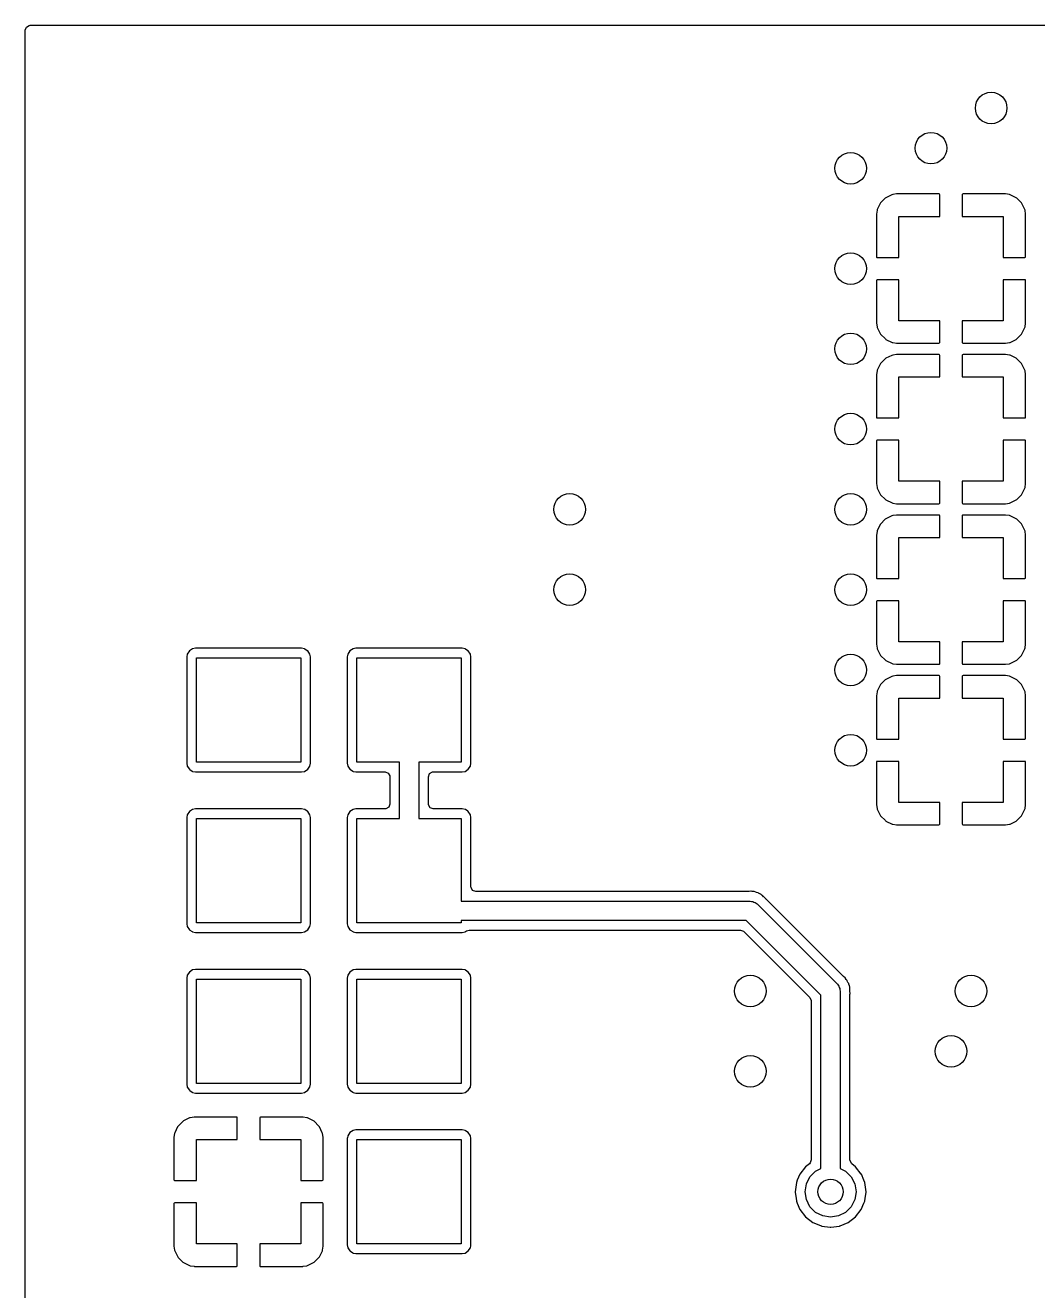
# Model space of a CAD drawing. Extents: x 5.26 to 6.44, y -4.92 to -3.34.
# Drawn here: x 5.257 to 5.888, y -4.133 to -3.345 of the extents above; entities that cross this region are included whole.
import ezdxf

# ---------------------------------------------------------------- set-up
doc = ezdxf.new("R2010")
doc.units = 0
doc.header["$MEASUREMENT"] = 0
doc.layers.add('BLACK', color=7, linetype='CONTINUOUS')

msp = doc.modelspace()

# ---------------------------------------------------------------- linework, layer by layer
at = {"layer": 'BLACK', "linetype": 'CONTINUOUS'}
for p, q in [((5.25748, -3.34794), (5.25818, -3.34604)), ((5.25748, -4.92006), (5.25748, -3.34794)), ((5.25818, -3.34604), (5.25993, -3.34503)), ((5.25993, -3.34503), (5.26044, -3.34498)), ((5.26044, -3.34498), (6.43256, -3.34498)), ((5.79722, -3.45054), (5.79348, -3.45238)), ((5.79766, -3.4504), (5.79722, -3.45054)), ((5.80007, -3.45005), (5.79766, -3.4504)), ((5.80028, -3.45003), (5.80007, -3.45005)), ((5.82666, -3.45003), (5.80028, -3.45003)), ((5.82687, -3.45015), (5.82666, -3.45003)), ((5.82702, -3.45055), (5.82687, -3.45015)), ((5.82702, -3.464), (5.82702, -3.45055)), ((5.84111, -3.45018), (5.84098, -3.45039)), ((5.84098, -3.45039), (5.84098, -3.464)), ((5.84151, -3.45003), (5.84111, -3.45018)), ((5.86772, -3.45003), (5.84151, -3.45003)), ((5.86793, -3.45005), (5.86772, -3.45003)), ((5.87032, -3.4504), (5.86793, -3.45005)), ((5.87075, -3.45053), (5.87032, -3.4504)), ((5.8745, -3.45236), (5.87075, -3.45053)), ((5.78803, -3.45975), (5.7879, -3.46018)), ((5.78986, -3.456), (5.78803, -3.45975)), ((5.79014, -3.4556), (5.78986, -3.456)), ((5.79308, -3.45266), (5.79014, -3.4556)), ((5.79348, -3.45238), (5.79308, -3.45266)), ((5.8749, -3.45264), (5.8745, -3.45236)), ((5.87784, -3.45558), (5.8749, -3.45264)), ((5.87812, -3.45598), (5.87784, -3.45558)), ((5.87996, -3.45972), (5.87812, -3.45598)), ((5.8801, -3.46016), (5.87996, -3.45972)), ((5.78755, -3.46257), (5.78753, -3.46278)), ((5.78753, -3.46278), (5.78753, -3.48899)), ((5.7879, -3.46018), (5.78755, -3.46257)), ((5.8015, -3.48952), (5.8015, -3.464)), ((5.8015, -3.464), (5.82702, -3.464)), ((5.84098, -3.464), (5.8665, -3.464)), ((5.8665, -3.464), (5.8665, -3.48952)), ((5.88045, -3.46257), (5.8801, -3.46016)), ((5.88047, -3.46278), (5.88045, -3.46257)), ((5.88047, -3.48916), (5.88047, -3.46278)), ((5.78753, -3.48899), (5.78768, -3.48939)), ((5.78768, -3.48939), (5.78789, -3.48952)), ((5.78789, -3.48952), (5.8015, -3.48952)), ((5.8665, -3.48952), (5.87995, -3.48952)), ((5.87995, -3.48952), (5.88035, -3.48937)), ((5.88035, -3.48937), (5.88047, -3.48916)), ((5.78768, -3.50362), (5.78753, -3.50392)), ((5.78753, -3.50392), (5.78753, -3.53022)), ((5.78805, -3.50348), (5.78768, -3.50362)), ((5.8015, -3.50348), (5.78805, -3.50348)), ((5.8015, -3.529), (5.8015, -3.50348)), ((5.88011, -3.50348), (5.8665, -3.50348)), ((5.8665, -3.50348), (5.8665, -3.529)), ((5.88032, -3.50361), (5.88011, -3.50348)), ((5.88047, -3.50401), (5.88032, -3.50361)), ((5.88047, -3.53022), (5.88047, -3.50401)), ((5.78753, -3.53022), (5.78755, -3.53043)), ((5.78755, -3.53043), (5.7879, -3.53284)), ((5.82702, -3.529), (5.8015, -3.529)), ((5.82702, -3.54261), (5.82702, -3.529)), ((5.8665, -3.529), (5.84098, -3.529)), ((5.84098, -3.529), (5.84098, -3.54245)), ((5.8801, -3.53282), (5.88045, -3.53043)), ((5.88045, -3.53043), (5.88047, -3.53022)), ((5.7879, -3.53284), (5.78804, -3.53328)), ((5.78804, -3.53328), (5.78988, -3.53702)), ((5.78988, -3.53702), (5.79016, -3.53742)), ((5.79016, -3.53742), (5.7931, -3.54036)), ((5.87492, -3.54034), (5.87786, -3.5374)), ((5.87786, -3.5374), (5.87814, -3.537)), ((5.87814, -3.537), (5.87997, -3.53325)), ((5.87997, -3.53325), (5.8801, -3.53282)), ((5.7931, -3.54036), (5.7935, -3.54064)), ((5.7935, -3.54064), (5.79725, -3.54247)), ((5.79725, -3.54247), (5.79768, -3.5426)), ((5.79768, -3.5426), (5.80007, -3.54295)), ((5.80007, -3.54295), (5.80028, -3.54297)), ((5.80028, -3.54297), (5.82649, -3.54297)), ((5.82649, -3.54297), (5.82689, -3.54282)), ((5.82689, -3.54282), (5.82702, -3.54261)), ((5.84098, -3.54245), (5.84113, -3.54285)), ((5.84113, -3.54285), (5.84134, -3.54297)), ((5.84134, -3.54297), (5.86772, -3.54297)), ((5.86772, -3.54297), (5.86793, -3.54295)), ((5.86793, -3.54295), (5.87034, -3.5426)), ((5.87034, -3.5426), (5.87078, -3.54246)), ((5.87078, -3.54246), (5.87452, -3.54062)), ((5.87452, -3.54062), (5.87492, -3.54034)), ((5.79308, -3.55266), (5.79014, -3.5556)), ((5.79348, -3.55238), (5.79308, -3.55266)), ((5.79722, -3.55054), (5.79348, -3.55238)), ((5.79766, -3.5504), (5.79722, -3.55054)), ((5.80007, -3.55005), (5.79766, -3.5504)), ((5.80028, -3.55003), (5.80007, -3.55005)), ((5.82666, -3.55003), (5.80028, -3.55003)), ((5.82687, -3.55015), (5.82666, -3.55003)), ((5.82702, -3.55055), (5.82687, -3.55015)), ((5.82702, -3.564), (5.82702, -3.55055)), ((5.84111, -3.55018), (5.84098, -3.55039)), ((5.84098, -3.55039), (5.84098, -3.564)), ((5.84151, -3.55003), (5.84111, -3.55018)), ((5.86772, -3.55003), (5.84151, -3.55003)), ((5.86793, -3.55005), (5.86772, -3.55003)), ((5.87032, -3.5504), (5.86793, -3.55005)), ((5.87075, -3.55053), (5.87032, -3.5504)), ((5.8745, -3.55236), (5.87075, -3.55053)), ((5.8749, -3.55264), (5.8745, -3.55236)), ((5.87784, -3.55558), (5.8749, -3.55264)), ((5.7879, -3.56018), (5.78755, -3.56257)), ((5.78803, -3.55975), (5.7879, -3.56018)), ((5.78986, -3.556), (5.78803, -3.55975)), ((5.79014, -3.5556), (5.78986, -3.556)), ((5.87812, -3.55598), (5.87784, -3.55558)), ((5.87996, -3.55972), (5.87812, -3.55598)), ((5.8801, -3.56016), (5.87996, -3.55972)), ((5.88045, -3.56257), (5.8801, -3.56016)), ((5.78755, -3.56257), (5.78753, -3.56278)), ((5.78753, -3.56278), (5.78753, -3.58899)), ((5.8015, -3.58952), (5.8015, -3.564)), ((5.8015, -3.564), (5.82702, -3.564)), ((5.84098, -3.564), (5.8665, -3.564)), ((5.8665, -3.564), (5.8665, -3.58952)), ((5.88047, -3.56278), (5.88045, -3.56257)), ((5.88047, -3.58916), (5.88047, -3.56278)), ((5.78753, -3.58899), (5.78768, -3.58939)), ((5.78768, -3.58939), (5.78789, -3.58952)), ((5.78789, -3.58952), (5.8015, -3.58952)), ((5.8665, -3.58952), (5.87995, -3.58952)), ((5.87995, -3.58952), (5.88035, -3.58937)), ((5.88035, -3.58937), (5.88047, -3.58916)), ((5.78768, -3.60362), (5.78753, -3.60392)), ((5.78753, -3.60392), (5.78753, -3.63022)), ((5.78805, -3.60348), (5.78768, -3.60362)), ((5.8015, -3.60348), (5.78805, -3.60348)), ((5.8015, -3.629), (5.8015, -3.60348)), ((5.88011, -3.60348), (5.8665, -3.60348)), ((5.8665, -3.60348), (5.8665, -3.629)), ((5.88032, -3.60361), (5.88011, -3.60348)), ((5.88047, -3.60401), (5.88032, -3.60361)), ((5.88047, -3.63022), (5.88047, -3.60401)), ((5.78753, -3.63022), (5.78755, -3.63043)), ((5.78755, -3.63043), (5.7879, -3.63284)), ((5.7879, -3.63284), (5.78804, -3.63328)), ((5.78804, -3.63328), (5.78988, -3.63702)), ((5.82702, -3.629), (5.8015, -3.629)), ((5.82702, -3.64261), (5.82702, -3.629)), ((5.8665, -3.629), (5.84098, -3.629)), ((5.84098, -3.629), (5.84098, -3.64245)), ((5.87814, -3.637), (5.87997, -3.63325)), ((5.87997, -3.63325), (5.8801, -3.63282)), ((5.8801, -3.63282), (5.88045, -3.63043)), ((5.88045, -3.63043), (5.88047, -3.63022)), ((5.78988, -3.63702), (5.79016, -3.63742)), ((5.79016, -3.63742), (5.7931, -3.64036)), ((5.7931, -3.64036), (5.7935, -3.64064)), ((5.7935, -3.64064), (5.79725, -3.64247)), ((5.87078, -3.64246), (5.87452, -3.64062)), ((5.87452, -3.64062), (5.87492, -3.64034)), ((5.87492, -3.64034), (5.87786, -3.6374)), ((5.87786, -3.6374), (5.87814, -3.637)), ((5.79725, -3.64247), (5.79768, -3.6426)), ((5.79768, -3.6426), (5.80007, -3.64295)), ((5.80007, -3.64295), (5.80028, -3.64297)), ((5.80028, -3.64297), (5.82649, -3.64297)), ((5.82649, -3.64297), (5.82689, -3.64282)), ((5.82689, -3.64282), (5.82702, -3.64261)), ((5.84098, -3.64245), (5.84113, -3.64285)), ((5.84113, -3.64285), (5.84134, -3.64297)), ((5.84134, -3.64297), (5.86772, -3.64297)), ((5.86772, -3.64297), (5.86793, -3.64295)), ((5.86793, -3.64295), (5.87034, -3.6426)), ((5.87034, -3.6426), (5.87078, -3.64246)), ((5.78986, -3.656), (5.78803, -3.65975)), ((5.79014, -3.6556), (5.78986, -3.656)), ((5.79308, -3.65266), (5.79014, -3.6556)), ((5.79348, -3.65238), (5.79308, -3.65266)), ((5.79722, -3.65054), (5.79348, -3.65238)), ((5.79766, -3.6504), (5.79722, -3.65054)), ((5.80007, -3.65005), (5.79766, -3.6504)), ((5.80028, -3.65003), (5.80007, -3.65005)), ((5.82666, -3.65003), (5.80028, -3.65003)), ((5.82687, -3.65015), (5.82666, -3.65003)), ((5.82702, -3.65055), (5.82687, -3.65015)), ((5.82702, -3.664), (5.82702, -3.65055)), ((5.84111, -3.65018), (5.84098, -3.65039)), ((5.84098, -3.65039), (5.84098, -3.664)), ((5.84151, -3.65003), (5.84111, -3.65018)), ((5.86772, -3.65003), (5.84151, -3.65003)), ((5.86793, -3.65005), (5.86772, -3.65003)), ((5.87032, -3.6504), (5.86793, -3.65005)), ((5.87075, -3.65053), (5.87032, -3.6504)), ((5.8745, -3.65236), (5.87075, -3.65053)), ((5.8749, -3.65264), (5.8745, -3.65236)), ((5.87784, -3.65558), (5.8749, -3.65264)), ((5.87812, -3.65598), (5.87784, -3.65558)), ((5.87996, -3.65972), (5.87812, -3.65598)), ((5.78755, -3.66257), (5.78753, -3.66278)), ((5.78753, -3.66278), (5.78753, -3.68899)), ((5.7879, -3.66018), (5.78755, -3.66257)), ((5.78803, -3.65975), (5.7879, -3.66018)), ((5.8015, -3.68952), (5.8015, -3.664)), ((5.8015, -3.664), (5.82702, -3.664)), ((5.84098, -3.664), (5.8665, -3.664)), ((5.8665, -3.664), (5.8665, -3.68952)), ((5.8801, -3.66016), (5.87996, -3.65972)), ((5.88045, -3.66257), (5.8801, -3.66016)), ((5.88047, -3.66278), (5.88045, -3.66257)), ((5.88047, -3.68916), (5.88047, -3.66278)), ((5.78753, -3.68899), (5.78768, -3.68939)), ((5.78768, -3.68939), (5.78789, -3.68952)), ((5.78789, -3.68952), (5.8015, -3.68952)), ((5.8665, -3.68952), (5.87995, -3.68952)), ((5.87995, -3.68952), (5.88035, -3.68937)), ((5.88035, -3.68937), (5.88047, -3.68916)), ((5.78768, -3.70362), (5.78753, -3.70392)), ((5.78753, -3.70392), (5.78753, -3.73022)), ((5.78805, -3.70348), (5.78768, -3.70362)), ((5.8015, -3.70348), (5.78805, -3.70348)), ((5.8015, -3.729), (5.8015, -3.70348)), ((5.88011, -3.70348), (5.8665, -3.70348)), ((5.8665, -3.70348), (5.8665, -3.729)), ((5.88032, -3.70361), (5.88011, -3.70348)), ((5.88047, -3.70401), (5.88032, -3.70361)), ((5.88047, -3.73022), (5.88047, -3.70401)), ((5.35966, -3.73466), (5.35833, -3.73665)), ((5.36165, -3.73333), (5.35966, -3.73466)), ((5.36341, -3.73298), (5.36165, -3.73333)), ((5.3965, -3.73298), (5.36341, -3.73298)), ((5.42959, -3.73298), (5.3965, -3.73298)), ((5.43135, -3.73333), (5.42959, -3.73298)), ((5.43159, -3.73349), (5.43135, -3.73333)), ((5.4331, -3.7345), (5.43159, -3.73349)), ((5.43159, -3.73349), (5.43159, -3.73349)), ((5.43334, -3.73466), (5.4331, -3.7345)), ((5.43467, -3.73665), (5.43334, -3.73466)), ((5.45966, -3.73466), (5.45833, -3.73665)), ((5.46165, -3.73333), (5.45966, -3.73466)), ((5.46341, -3.73298), (5.46165, -3.73333)), ((5.4965, -3.73298), (5.46341, -3.73298)), ((5.52959, -3.73298), (5.4965, -3.73298)), ((5.53135, -3.73333), (5.52959, -3.73298)), ((5.53159, -3.73349), (5.53135, -3.73333)), ((5.5331, -3.7345), (5.53159, -3.73349)), ((5.53159, -3.73349), (5.53159, -3.73349)), ((5.53334, -3.73466), (5.5331, -3.7345)), ((5.53467, -3.73665), (5.53334, -3.73466)), ((5.78753, -3.73022), (5.78755, -3.73043)), ((5.78755, -3.73043), (5.7879, -3.73284)), ((5.7879, -3.73284), (5.78804, -3.73328)), ((5.78804, -3.73328), (5.78988, -3.73702)), ((5.82702, -3.729), (5.8015, -3.729)), ((5.82702, -3.74261), (5.82702, -3.729)), ((5.8665, -3.729), (5.84098, -3.729)), ((5.84098, -3.729), (5.84098, -3.74245)), ((5.87814, -3.737), (5.87997, -3.73325)), ((5.87997, -3.73325), (5.8801, -3.73282)), ((5.8801, -3.73282), (5.88045, -3.73043)), ((5.88045, -3.73043), (5.88047, -3.73022)), ((5.35833, -3.73665), (5.35798, -3.73841)), ((5.35798, -3.73841), (5.35798, -3.80459)), ((5.364, -3.804), (5.364, -3.739)), ((5.364, -3.739), (5.429, -3.739)), ((5.429, -3.739), (5.429, -3.804)), ((5.43502, -3.73841), (5.43467, -3.73665)), ((5.43502, -3.80459), (5.43502, -3.73841)), ((5.45833, -3.73665), (5.45798, -3.73841)), ((5.45798, -3.73841), (5.45798, -3.80459)), ((5.464, -3.804), (5.464, -3.739)), ((5.464, -3.739), (5.529, -3.739)), ((5.529, -3.739), (5.529, -3.804)), ((5.53502, -3.73841), (5.53467, -3.73665)), ((5.53502, -3.78899), (5.53502, -3.73841)), ((5.78988, -3.73702), (5.79016, -3.73742)), ((5.79016, -3.73742), (5.7931, -3.74036)), ((5.7931, -3.74036), (5.7935, -3.74064)), ((5.7935, -3.74064), (5.79725, -3.74247)), ((5.79725, -3.74247), (5.79768, -3.7426)), ((5.79768, -3.7426), (5.80007, -3.74295)), ((5.80007, -3.74295), (5.80028, -3.74297)), ((5.80028, -3.74297), (5.82649, -3.74297)), ((5.82649, -3.74297), (5.82689, -3.74282)), ((5.82689, -3.74282), (5.82702, -3.74261)), ((5.84098, -3.74245), (5.84113, -3.74285)), ((5.84113, -3.74285), (5.84134, -3.74297)), ((5.84134, -3.74297), (5.86772, -3.74297)), ((5.86772, -3.74297), (5.86793, -3.74295)), ((5.86793, -3.74295), (5.87034, -3.7426)), ((5.87034, -3.7426), (5.87078, -3.74246)), ((5.87078, -3.74246), (5.87452, -3.74062)), ((5.87452, -3.74062), (5.87492, -3.74034)), ((5.87492, -3.74034), (5.87786, -3.7374)), ((5.87786, -3.7374), (5.87814, -3.737)), ((5.79722, -3.75054), (5.79348, -3.75238)), ((5.79766, -3.7504), (5.79722, -3.75054)), ((5.80007, -3.75005), (5.79766, -3.7504)), ((5.80028, -3.75003), (5.80007, -3.75005)), ((5.82666, -3.75003), (5.80028, -3.75003)), ((5.82687, -3.75015), (5.82666, -3.75003)), ((5.82702, -3.75055), (5.82687, -3.75015)), ((5.82702, -3.764), (5.82702, -3.75055)), ((5.84111, -3.75018), (5.84098, -3.75039)), ((5.84098, -3.75039), (5.84098, -3.764)), ((5.84151, -3.75003), (5.84111, -3.75018)), ((5.86772, -3.75003), (5.84151, -3.75003)), ((5.86793, -3.75005), (5.86772, -3.75003)), ((5.87032, -3.7504), (5.86793, -3.75005)), ((5.87075, -3.75053), (5.87032, -3.7504)), ((5.8745, -3.75236), (5.87075, -3.75053)), ((5.78986, -3.756), (5.78803, -3.75975)), ((5.79014, -3.7556), (5.78986, -3.756)), ((5.79308, -3.75266), (5.79014, -3.7556)), ((5.79348, -3.75238), (5.79308, -3.75266)), ((5.8749, -3.75264), (5.8745, -3.75236)), ((5.87784, -3.75558), (5.8749, -3.75264)), ((5.87812, -3.75598), (5.87784, -3.75558)), ((5.87996, -3.75972), (5.87812, -3.75598)), ((5.78755, -3.76257), (5.78753, -3.76278)), ((5.78753, -3.76278), (5.78753, -3.78899)), ((5.7879, -3.76018), (5.78755, -3.76257)), ((5.78803, -3.75975), (5.7879, -3.76018)), ((5.8015, -3.78952), (5.8015, -3.764)), ((5.8015, -3.764), (5.82702, -3.764)), ((5.84098, -3.764), (5.8665, -3.764)), ((5.8665, -3.764), (5.8665, -3.78952)), ((5.8801, -3.76016), (5.87996, -3.75972)), ((5.88045, -3.76257), (5.8801, -3.76016)), ((5.88047, -3.76278), (5.88045, -3.76257)), ((5.88047, -3.78916), (5.88047, -3.76278)), ((5.53502, -3.80459), (5.53502, -3.78899)), ((5.78753, -3.78899), (5.78768, -3.78939)), ((5.78768, -3.78939), (5.78789, -3.78952)), ((5.78789, -3.78952), (5.8015, -3.78952)), ((5.8665, -3.78952), (5.87995, -3.78952)), ((5.87995, -3.78952), (5.88035, -3.78937)), ((5.88035, -3.78937), (5.88047, -3.78916)), ((5.35798, -3.80459), (5.35833, -3.80635)), ((5.35833, -3.80635), (5.35966, -3.80834)), ((5.429, -3.804), (5.364, -3.804)), ((5.43334, -3.80834), (5.43467, -3.80635)), ((5.43467, -3.80635), (5.43502, -3.80459)), ((5.45798, -3.80459), (5.45833, -3.80635)), ((5.45833, -3.80635), (5.45966, -3.80834)), ((5.4905, -3.804), (5.464, -3.804)), ((5.4905, -3.839), (5.4905, -3.804)), ((5.529, -3.804), (5.5025, -3.804)), ((5.5025, -3.804), (5.5025, -3.839)), ((5.53334, -3.80834), (5.53467, -3.80635)), ((5.53467, -3.80635), (5.53502, -3.80459)), ((5.78768, -3.80362), (5.78753, -3.80392)), ((5.78753, -3.80392), (5.78753, -3.83022)), ((5.78805, -3.80348), (5.78768, -3.80362)), ((5.8015, -3.80348), (5.78805, -3.80348)), ((5.8015, -3.829), (5.8015, -3.80348)), ((5.88011, -3.80348), (5.8665, -3.80348)), ((5.8665, -3.80348), (5.8665, -3.829)), ((5.88032, -3.80361), (5.88011, -3.80348)), ((5.88047, -3.80401), (5.88032, -3.80361)), ((5.88047, -3.83022), (5.88047, -3.80401)), ((5.35966, -3.80834), (5.3599, -3.8085)), ((5.3599, -3.8085), (5.36141, -3.80951)), ((5.36141, -3.80951), (5.36141, -3.80951)), ((5.36141, -3.80951), (5.36165, -3.80967)), ((5.36165, -3.80967), (5.36341, -3.81002)), ((5.36341, -3.81002), (5.3965, -3.81002)), ((5.3965, -3.81002), (5.42959, -3.81002)), ((5.42959, -3.81002), (5.43135, -3.80967)), ((5.43135, -3.80967), (5.43334, -3.80834)), ((5.45966, -3.80834), (5.4599, -3.8085)), ((5.4599, -3.8085), (5.46141, -3.80951)), ((5.46141, -3.80951), (5.46141, -3.80951)), ((5.46141, -3.80951), (5.46165, -3.80967)), ((5.46165, -3.80967), (5.46341, -3.81002)), ((5.46341, -3.81002), (5.48152, -3.81002)), ((5.48152, -3.81002), (5.48342, -3.81071)), ((5.48342, -3.81071), (5.48444, -3.81247)), ((5.48444, -3.81247), (5.48448, -3.81298)), ((5.48448, -3.81298), (5.48448, -3.83002)), ((5.50852, -3.81298), (5.50921, -3.81108)), ((5.50852, -3.83002), (5.50852, -3.81298)), ((5.50921, -3.81108), (5.51097, -3.81006)), ((5.51097, -3.81006), (5.51148, -3.81002)), ((5.51148, -3.81002), (5.52959, -3.81002)), ((5.52959, -3.81002), (5.53135, -3.80967)), ((5.53135, -3.80967), (5.53334, -3.80834)), ((5.48448, -3.83002), (5.48379, -3.83192)), ((5.50854, -3.83022), (5.50852, -3.83002)), ((5.50856, -3.83053), (5.50854, -3.83022)), ((5.78753, -3.83022), (5.78755, -3.83043)), ((5.78755, -3.83043), (5.7879, -3.83284)), ((5.82702, -3.829), (5.8015, -3.829)), ((5.82702, -3.84261), (5.82702, -3.829)), ((5.8665, -3.829), (5.84098, -3.829)), ((5.84098, -3.829), (5.84098, -3.84245)), ((5.8801, -3.83282), (5.88045, -3.83043)), ((5.88045, -3.83043), (5.88047, -3.83022)), ((5.35833, -3.83665), (5.35798, -3.83841)), ((5.35966, -3.83466), (5.35833, -3.83665)), ((5.36165, -3.83333), (5.35966, -3.83466)), ((5.36341, -3.83298), (5.36165, -3.83333)), ((5.3965, -3.83298), (5.36341, -3.83298)), ((5.42959, -3.83298), (5.3965, -3.83298)), ((5.43135, -3.83333), (5.42959, -3.83298)), ((5.43159, -3.83349), (5.43135, -3.83333)), ((5.4331, -3.8345), (5.43159, -3.83349)), ((5.43159, -3.83349), (5.43159, -3.83349)), ((5.43334, -3.83466), (5.4331, -3.8345)), ((5.43467, -3.83665), (5.43334, -3.83466)), ((5.43502, -3.83841), (5.43467, -3.83665)), ((5.45833, -3.83665), (5.45798, -3.83841)), ((5.45966, -3.83466), (5.45833, -3.83665)), ((5.46165, -3.83333), (5.45966, -3.83466)), ((5.46341, -3.83298), (5.46165, -3.83333)), ((5.48152, -3.83298), (5.46341, -3.83298)), ((5.48203, -3.83294), (5.48152, -3.83298)), ((5.48379, -3.83192), (5.48203, -3.83294)), ((5.50958, -3.83229), (5.50856, -3.83053)), ((5.51148, -3.83298), (5.50958, -3.83229)), ((5.52959, -3.83298), (5.51148, -3.83298)), ((5.53135, -3.83333), (5.52959, -3.83298)), ((5.53159, -3.83349), (5.53135, -3.83333)), ((5.5331, -3.8345), (5.53159, -3.83349)), ((5.53159, -3.83349), (5.53159, -3.83349)), ((5.53334, -3.83466), (5.5331, -3.8345)), ((5.53467, -3.83665), (5.53334, -3.83466)), ((5.53502, -3.83841), (5.53467, -3.83665)), ((5.7879, -3.83284), (5.78804, -3.83328)), ((5.78804, -3.83328), (5.78988, -3.83702)), ((5.78988, -3.83702), (5.79016, -3.83742)), ((5.79016, -3.83742), (5.7931, -3.84036)), ((5.87492, -3.84034), (5.87786, -3.8374)), ((5.87786, -3.8374), (5.87814, -3.837)), ((5.87814, -3.837), (5.87997, -3.83325)), ((5.87997, -3.83325), (5.8801, -3.83282)), ((5.35798, -3.83841), (5.35798, -3.90459)), ((5.364, -3.904), (5.364, -3.839)), ((5.364, -3.839), (5.429, -3.839)), ((5.429, -3.839), (5.429, -3.904)), ((5.43502, -3.90459), (5.43502, -3.83841)), ((5.43502, -3.83841), (5.43502, -3.83841)), ((5.45798, -3.83841), (5.45798, -3.90459)), ((5.464, -3.904), (5.464, -3.839)), ((5.464, -3.839), (5.4905, -3.839)), ((5.5025, -3.839), (5.529, -3.839)), ((5.529, -3.839), (5.529, -3.8905)), ((5.53502, -3.83855), (5.53502, -3.83841)), ((5.53502, -3.88152), (5.53502, -3.83855)), ((5.7931, -3.84036), (5.7935, -3.84064)), ((5.7935, -3.84064), (5.79725, -3.84247)), ((5.79725, -3.84247), (5.79768, -3.8426)), ((5.79768, -3.8426), (5.80007, -3.84295)), ((5.80007, -3.84295), (5.80028, -3.84297)), ((5.80028, -3.84297), (5.82649, -3.84297)), ((5.82649, -3.84297), (5.82689, -3.84282)), ((5.82689, -3.84282), (5.82702, -3.84261)), ((5.84098, -3.84245), (5.84113, -3.84285)), ((5.84113, -3.84285), (5.84134, -3.84297)), ((5.84134, -3.84297), (5.86772, -3.84297)), ((5.86772, -3.84297), (5.86793, -3.84295)), ((5.86793, -3.84295), (5.87034, -3.8426)), ((5.87034, -3.8426), (5.87078, -3.84246)), ((5.87078, -3.84246), (5.87452, -3.84062)), ((5.87452, -3.84062), (5.87492, -3.84034)), ((5.53506, -3.88203), (5.53502, -3.88152)), ((5.53608, -3.88379), (5.53506, -3.88203)), ((5.53798, -3.88448), (5.53608, -3.88379)), ((5.70797, -3.88448), (5.53798, -3.88448)), ((5.70837, -3.88445), (5.70797, -3.88448)), ((5.70933, -3.88432), (5.70837, -3.88445)), ((5.7096, -3.88429), (5.70933, -3.88432)), ((5.70933, -3.88432), (5.70933, -3.88432)), ((5.71008, -3.8844), (5.7096, -3.88429)), ((5.71076, -3.88448), (5.71008, -3.8844)), ((5.71112, -3.88448), (5.71076, -3.88448)), ((5.71138, -3.8845), (5.71112, -3.88448)), ((5.71243, -3.88493), (5.71138, -3.8845)), ((5.71285, -3.88506), (5.71243, -3.88493)), ((5.71369, -3.88526), (5.71285, -3.88506)), ((5.71395, -3.88532), (5.71369, -3.88526)), ((5.71369, -3.88526), (5.71369, -3.88526)), ((5.71418, -3.88548), (5.71395, -3.88532)), ((5.71443, -3.88564), (5.71418, -3.88548)), ((5.71418, -3.88548), (5.71418, -3.88548)), ((5.529, -3.8905), (5.709, -3.8905)), ((5.709, -3.8905), (5.70976, -3.8907)), ((5.70976, -3.8907), (5.71055, -3.8907)), ((5.71055, -3.8907), (5.71124, -3.8911)), ((5.71124, -3.8911), (5.712, -3.8913)), ((5.712, -3.8913), (5.71256, -3.89186)), ((5.71256, -3.89186), (5.71324, -3.89226)), ((5.71324, -3.89226), (5.76324, -3.94226)), ((5.715, -3.88595), (5.71443, -3.88564)), ((5.71528, -3.88606), (5.715, -3.88595)), ((5.71553, -3.88616), (5.71528, -3.88606)), ((5.71573, -3.88635), (5.71553, -3.88616)), ((5.71637, -3.88694), (5.71573, -3.88635)), ((5.7165, -3.88704), (5.71637, -3.88694)), ((5.71649, -3.88705), (5.7165, -3.88704)), ((5.7166, -3.88713), (5.71649, -3.88705)), ((5.71671, -3.88721), (5.7166, -3.88713)), ((5.71727, -3.88777), (5.71671, -3.88721)), ((5.71735, -3.88785), (5.71727, -3.88777)), ((5.71882, -3.88921), (5.71735, -3.88785)), ((5.7189, -3.88938), (5.71882, -3.88921)), ((5.71904, -3.88954), (5.7189, -3.88938)), ((5.76677, -3.93728), (5.71904, -3.88954)), ((5.35798, -3.90459), (5.35833, -3.90635)), ((5.35833, -3.90635), (5.35966, -3.90834)), ((5.35966, -3.90834), (5.3599, -3.9085)), ((5.3599, -3.9085), (5.36141, -3.90951)), ((5.429, -3.904), (5.364, -3.904)), ((5.43135, -3.90967), (5.43334, -3.90834)), ((5.43334, -3.90834), (5.43467, -3.90635)), ((5.43467, -3.90635), (5.43502, -3.90459)), ((5.45798, -3.90459), (5.45833, -3.90635)), ((5.45833, -3.90635), (5.45966, -3.90834)), ((5.45966, -3.90834), (5.4599, -3.9085)), ((5.4599, -3.9085), (5.46141, -3.90951)), ((5.529, -3.904), (5.464, -3.904)), ((5.70651, -3.9025), (5.529, -3.9025)), ((5.529, -3.9025), (5.529, -3.904)), ((5.53159, -3.90951), (5.53232, -3.90902)), ((5.53232, -3.90902), (5.53397, -3.90852)), ((5.53397, -3.90852), (5.7028, -3.90852)), ((5.7028, -3.90852), (5.7047, -3.90921)), ((5.7047, -3.90921), (5.70489, -3.90939)), ((5.753, -3.94899), (5.70651, -3.9025)), ((5.36141, -3.90951), (5.36141, -3.90951)), ((5.36141, -3.90951), (5.36165, -3.90967)), ((5.36165, -3.90967), (5.36341, -3.91002)), ((5.36341, -3.91002), (5.3965, -3.91002)), ((5.3965, -3.91002), (5.42959, -3.91002)), ((5.42959, -3.91002), (5.43135, -3.90967)), ((5.46141, -3.90951), (5.46141, -3.90951)), ((5.46141, -3.90951), (5.46165, -3.90967)), ((5.46165, -3.90967), (5.46341, -3.91002)), ((5.46341, -3.91002), (5.4965, -3.91002)), ((5.4965, -3.91002), (5.52959, -3.91002)), ((5.52959, -3.91002), (5.53135, -3.90967)), ((5.53135, -3.90967), (5.53159, -3.90951)), ((5.53159, -3.90951), (5.53159, -3.90951)), ((5.70489, -3.90939), (5.74611, -3.95061)), ((5.35833, -3.93665), (5.35798, -3.93841)), ((5.35798, -3.93841), (5.35798, -4.00459)), ((5.35966, -3.93466), (5.35833, -3.93665)), ((5.36165, -3.93333), (5.35966, -3.93466)), ((5.36341, -3.93298), (5.36165, -3.93333)), ((5.3965, -3.93298), (5.36341, -3.93298)), ((5.364, -4.004), (5.364, -3.939)), ((5.364, -3.939), (5.429, -3.939)), ((5.42959, -3.93298), (5.3965, -3.93298)), ((5.429, -3.939), (5.429, -4.004)), ((5.43135, -3.93333), (5.42959, -3.93298)), ((5.43159, -3.93349), (5.43135, -3.93333)), ((5.43334, -3.93466), (5.43159, -3.93349)), ((5.43159, -3.93349), (5.43159, -3.93349)), ((5.43467, -3.93665), (5.43334, -3.93466)), ((5.43502, -3.93841), (5.43467, -3.93665)), ((5.43502, -4.00459), (5.43502, -3.93841)), ((5.43502, -3.93841), (5.43502, -3.93841)), ((5.45833, -3.93665), (5.45798, -3.93841)), ((5.45798, -3.93841), (5.45798, -4.00459)), ((5.45966, -3.93466), (5.45833, -3.93665)), ((5.46165, -3.93333), (5.45966, -3.93466)), ((5.46341, -3.93298), (5.46165, -3.93333)), ((5.4965, -3.93298), (5.46341, -3.93298)), ((5.464, -4.004), (5.464, -3.939)), ((5.464, -3.939), (5.529, -3.939)), ((5.52959, -3.93298), (5.4965, -3.93298)), ((5.529, -3.939), (5.529, -4.004)), ((5.53135, -3.93333), (5.52959, -3.93298)), ((5.53159, -3.93349), (5.53135, -3.93333)), ((5.53334, -3.93466), (5.53159, -3.93349)), ((5.53159, -3.93349), (5.53159, -3.93349)), ((5.53467, -3.93665), (5.53334, -3.93466)), ((5.53502, -3.93841), (5.53467, -3.93665)), ((5.53502, -4.00459), (5.53502, -3.93841)), ((5.76707, -3.93754), (5.76677, -3.93728)), ((5.76806, -3.93829), (5.76707, -3.93754)), ((5.7682, -3.93852), (5.76806, -3.93829)), ((5.76832, -3.93871), (5.7682, -3.93852)), ((5.7682, -3.93852), (5.7682, -3.93852)), ((5.76874, -3.93925), (5.76832, -3.93871)), ((5.769, -3.9395), (5.76874, -3.93925)), ((5.76916, -3.9397), (5.769, -3.9395)), ((5.76924, -3.93989), (5.76916, -3.9397)), ((5.76961, -3.94074), (5.76924, -3.93989)), ((5.76924, -3.93989), (5.76924, -3.93989)), ((5.76981, -3.94113), (5.76961, -3.94074)), ((5.76324, -3.94226), (5.76364, -3.94294)), ((5.76364, -3.94294), (5.7642, -3.9435)), ((5.7642, -3.9435), (5.7644, -3.94426)), ((5.7644, -3.94426), (5.7648, -3.94495)), ((5.7648, -3.94495), (5.7648, -3.94574)), ((5.7648, -3.94574), (5.765, -3.9465)), ((5.765, -3.9465), (5.765, -4.05696)), ((5.77026, -3.94187), (5.76981, -3.94113)), ((5.77041, -3.9421), (5.77026, -3.94187)), ((5.77026, -3.94187), (5.77026, -3.94187)), ((5.77046, -3.94237), (5.77041, -3.9421)), ((5.77051, -3.94266), (5.77046, -3.94237)), ((5.77046, -3.94237), (5.77046, -3.94237)), ((5.7707, -3.94329), (5.77051, -3.94266)), ((5.77082, -3.94356), (5.7707, -3.94329)), ((5.77093, -3.94381), (5.77082, -3.94356)), ((5.77094, -3.94408), (5.77093, -3.94381)), ((5.77097, -3.94495), (5.77094, -3.94408)), ((5.77094, -3.94408), (5.77094, -3.94408)), ((5.77099, -3.94511), (5.77097, -3.94495)), ((5.77099, -3.94525), (5.77098, -3.94511)), ((5.77098, -3.94511), (5.77099, -3.94511)), ((5.77102, -3.94538), (5.77099, -3.94525)), ((5.77102, -3.94618), (5.77102, -3.94538)), ((5.77102, -3.94629), (5.77102, -3.94618)), ((5.7711, -3.94829), (5.77102, -3.94629)), ((5.77102, -3.94868), (5.77104, -3.94846)), ((5.77104, -3.94846), (5.7711, -3.94829)), ((5.74611, -3.95061), (5.74697, -3.95245)), ((5.74697, -3.95245), (5.74698, -3.9527)), ((5.74698, -3.9527), (5.74698, -4.05167)), ((5.753, -4.05696), (5.753, -3.94899)), ((5.77102, -4.05167), (5.77102, -3.94868)), ((5.35798, -4.00459), (5.35833, -4.00635)), ((5.35833, -4.00635), (5.35966, -4.00834)), ((5.35966, -4.00834), (5.3599, -4.0085)), ((5.3599, -4.0085), (5.36141, -4.00951)), ((5.36141, -4.00951), (5.36141, -4.00951)), ((5.36141, -4.00951), (5.36165, -4.00967)), ((5.36165, -4.00967), (5.36341, -4.01002)), ((5.36341, -4.01002), (5.3965, -4.01002)), ((5.429, -4.004), (5.364, -4.004)), ((5.3965, -4.01002), (5.42959, -4.01002)), ((5.42959, -4.01002), (5.43135, -4.00967)), ((5.43135, -4.00967), (5.43334, -4.00834)), ((5.43334, -4.00834), (5.43467, -4.00635)), ((5.43467, -4.00635), (5.43502, -4.00459)), ((5.45798, -4.00459), (5.45833, -4.00635)), ((5.45833, -4.00635), (5.45966, -4.00834)), ((5.45966, -4.00834), (5.4599, -4.0085)), ((5.4599, -4.0085), (5.46141, -4.00951)), ((5.46141, -4.00951), (5.46141, -4.00951)), ((5.46141, -4.00951), (5.46165, -4.00967)), ((5.46165, -4.00967), (5.46341, -4.01002)), ((5.46341, -4.01002), (5.4965, -4.01002)), ((5.529, -4.004), (5.464, -4.004)), ((5.4965, -4.01002), (5.52959, -4.01002)), ((5.52959, -4.01002), (5.53135, -4.00967)), ((5.53135, -4.00967), (5.53334, -4.00834)), ((5.53334, -4.00834), (5.53467, -4.00635)), ((5.53467, -4.00635), (5.53502, -4.00459)), ((5.35598, -4.02738), (5.35558, -4.02766)), ((5.35972, -4.02554), (5.35598, -4.02738)), ((5.36016, -4.0254), (5.35972, -4.02554)), ((5.36257, -4.02505), (5.36016, -4.0254)), ((5.36278, -4.02503), (5.36257, -4.02505)), ((5.38916, -4.02503), (5.36278, -4.02503)), ((5.38937, -4.02515), (5.38916, -4.02503)), ((5.38952, -4.02555), (5.38937, -4.02515)), ((5.38952, -4.039), (5.38952, -4.02555)), ((5.40361, -4.02518), (5.40348, -4.02539)), ((5.40348, -4.02539), (5.40348, -4.039)), ((5.40401, -4.02503), (5.40361, -4.02518)), ((5.43022, -4.02503), (5.40401, -4.02503)), ((5.43043, -4.02505), (5.43022, -4.02503)), ((5.43282, -4.0254), (5.43043, -4.02505)), ((5.43325, -4.02553), (5.43282, -4.0254)), ((5.437, -4.02736), (5.43325, -4.02553)), ((5.4374, -4.02764), (5.437, -4.02736)), ((5.3504, -4.03518), (5.35005, -4.03757)), ((5.35053, -4.03475), (5.3504, -4.03518)), ((5.35236, -4.031), (5.35053, -4.03475)), ((5.35264, -4.0306), (5.35236, -4.031)), ((5.35558, -4.02766), (5.35264, -4.0306)), ((5.44034, -4.03058), (5.4374, -4.02764)), ((5.44062, -4.03098), (5.44034, -4.03058)), ((5.44246, -4.03472), (5.44062, -4.03098)), ((5.4426, -4.03516), (5.44246, -4.03472)), ((5.44295, -4.03757), (5.4426, -4.03516)), ((5.45966, -4.03466), (5.45833, -4.03665)), ((5.46165, -4.03333), (5.45966, -4.03466)), ((5.46341, -4.03298), (5.46165, -4.03333)), ((5.4965, -4.03298), (5.46341, -4.03298)), ((5.52959, -4.03298), (5.4965, -4.03298)), ((5.53135, -4.03333), (5.52959, -4.03298)), ((5.53159, -4.03349), (5.53135, -4.03333)), ((5.53334, -4.03466), (5.53159, -4.03349)), ((5.53159, -4.03349), (5.53159, -4.03349)), ((5.53467, -4.03665), (5.53334, -4.03466)), ((5.35005, -4.03757), (5.35003, -4.03778)), ((5.35003, -4.03778), (5.35003, -4.06399)), ((5.364, -4.06452), (5.364, -4.039)), ((5.364, -4.039), (5.38952, -4.039)), ((5.40348, -4.039), (5.429, -4.039)), ((5.429, -4.039), (5.429, -4.06452)), ((5.44297, -4.03778), (5.44295, -4.03757)), ((5.44297, -4.06416), (5.44297, -4.03778)), ((5.4581, -4.03778), (5.45798, -4.03841)), ((5.45798, -4.03841), (5.45798, -4.10459)), ((5.45827, -4.03694), (5.4581, -4.03778)), ((5.45833, -4.03665), (5.45827, -4.03694)), ((5.464, -4.104), (5.464, -4.039)), ((5.464, -4.039), (5.529, -4.039)), ((5.529, -4.039), (5.529, -4.104)), ((5.53502, -4.03841), (5.53467, -4.03665)), ((5.53502, -4.0965), (5.53502, -4.03841)), ((5.74339, -4.05589), (5.73988, -4.06046)), ((5.74582, -4.05402), (5.74339, -4.05589)), ((5.74629, -4.05357), (5.74582, -4.05402)), ((5.74616, -4.06217), (5.74967, -4.05866)), ((5.74698, -4.05167), (5.74629, -4.05357)), ((5.74967, -4.05866), (5.753, -4.05696)), ((5.765, -4.05696), (5.76833, -4.05866)), ((5.76833, -4.05866), (5.77184, -4.06217)), ((5.77109, -4.05231), (5.77102, -4.05167)), ((5.77218, -4.05402), (5.77109, -4.05231)), ((5.77461, -4.05589), (5.77218, -4.05402)), ((5.77812, -4.06046), (5.77461, -4.05589)), ((5.35003, -4.06399), (5.35018, -4.06439)), ((5.35018, -4.06439), (5.35039, -4.06452)), ((5.35039, -4.06452), (5.364, -4.06452)), ((5.429, -4.06452), (5.44245, -4.06452)), ((5.44245, -4.06452), (5.44285, -4.06437)), ((5.44285, -4.06437), (5.44297, -4.06416)), ((5.73767, -4.06578), (5.73692, -4.0715)), ((5.73825, -4.06439), (5.73767, -4.06578)), ((5.7398, -4.06064), (5.73825, -4.06439)), ((5.73988, -4.06046), (5.7398, -4.06064)), ((5.74313, -4.0715), (5.7439, -4.06659)), ((5.7439, -4.06659), (5.74616, -4.06217)), ((5.77184, -4.06217), (5.7741, -4.06659)), ((5.7741, -4.06659), (5.77487, -4.0715)), ((5.7782, -4.06064), (5.77812, -4.06046)), ((5.77975, -4.06439), (5.7782, -4.06064)), ((5.78033, -4.06578), (5.77975, -4.06439)), ((5.78108, -4.0715), (5.78033, -4.06578)), ((5.73692, -4.0715), (5.73694, -4.07169)), ((5.73694, -4.07169), (5.73748, -4.07577)), ((5.7439, -4.07641), (5.74313, -4.0715)), ((5.77487, -4.0715), (5.7741, -4.07641)), ((5.78052, -4.07577), (5.78106, -4.07169)), ((5.78106, -4.07169), (5.78108, -4.0715)), ((5.35015, -4.07863), (5.35003, -4.07884)), ((5.35003, -4.07884), (5.35003, -4.10522)), ((5.35055, -4.07848), (5.35015, -4.07863)), ((5.364, -4.07848), (5.35055, -4.07848)), ((5.364, -4.104), (5.364, -4.07848)), ((5.44261, -4.07848), (5.429, -4.07848)), ((5.429, -4.07848), (5.429, -4.104)), ((5.44282, -4.07861), (5.44261, -4.07848)), ((5.44297, -4.07901), (5.44282, -4.07861)), ((5.44297, -4.10522), (5.44297, -4.07901)), ((5.73748, -4.07577), (5.73767, -4.07722)), ((5.73767, -4.07722), (5.73774, -4.07739)), ((5.73774, -4.07739), (5.73774, -4.07739)), ((5.73774, -4.07739), (5.73826, -4.07863)), ((5.73826, -4.07863), (5.73988, -4.08254)), ((5.73988, -4.08254), (5.74339, -4.08711)), ((5.74616, -4.08083), (5.7439, -4.07641)), ((5.74967, -4.08434), (5.74616, -4.08083)), ((5.77184, -4.08083), (5.76833, -4.08434)), ((5.7741, -4.07641), (5.77184, -4.08083)), ((5.77461, -4.08711), (5.77812, -4.08254)), ((5.77812, -4.08254), (5.77974, -4.07863)), ((5.77974, -4.07863), (5.78026, -4.07739)), ((5.78026, -4.07739), (5.78033, -4.07722)), ((5.78026, -4.07739), (5.78026, -4.07739)), ((5.78033, -4.07722), (5.78052, -4.07577)), ((5.74339, -4.08711), (5.74796, -4.09062)), ((5.75409, -4.0866), (5.74967, -4.08434)), ((5.759, -4.08737), (5.75409, -4.0866)), ((5.76391, -4.0866), (5.759, -4.08737)), ((5.76833, -4.08434), (5.76391, -4.0866)), ((5.77004, -4.09062), (5.77461, -4.08711)), ((5.53502, -4.10459), (5.53502, -4.0965)), ((5.74796, -4.09062), (5.75062, -4.09173)), ((5.75062, -4.09173), (5.75311, -4.09276)), ((5.75311, -4.09276), (5.75311, -4.09276)), ((5.75311, -4.09276), (5.75328, -4.09283)), ((5.75328, -4.09283), (5.75348, -4.09286)), ((5.75348, -4.09286), (5.75348, -4.09286)), ((5.75348, -4.09286), (5.75881, -4.09356)), ((5.75881, -4.09356), (5.759, -4.09358)), ((5.759, -4.09358), (5.75919, -4.09356)), ((5.75919, -4.09356), (5.76452, -4.09286)), ((5.76452, -4.09286), (5.76472, -4.09283)), ((5.76452, -4.09286), (5.76452, -4.09286)), ((5.76472, -4.09283), (5.76489, -4.09276)), ((5.76489, -4.09276), (5.76738, -4.09173)), ((5.76489, -4.09276), (5.76489, -4.09276)), ((5.76738, -4.09173), (5.77004, -4.09062)), ((5.35003, -4.10522), (5.35005, -4.10543)), ((5.35005, -4.10543), (5.3504, -4.10784)), ((5.38952, -4.104), (5.364, -4.104)), ((5.38952, -4.11761), (5.38952, -4.104)), ((5.429, -4.104), (5.40348, -4.104)), ((5.40348, -4.104), (5.40348, -4.11745)), ((5.4426, -4.10782), (5.44295, -4.10543)), ((5.44295, -4.10543), (5.44297, -4.10522)), ((5.45798, -4.10459), (5.45833, -4.10635)), ((5.529, -4.104), (5.464, -4.104)), ((5.53467, -4.10635), (5.5349, -4.10522)), ((5.5349, -4.10522), (5.53499, -4.10474)), ((5.53499, -4.10474), (5.53502, -4.10459)), ((5.53499, -4.10474), (5.53499, -4.10474)), ((5.3504, -4.10784), (5.35054, -4.10828)), ((5.35054, -4.10828), (5.35238, -4.11202)), ((5.35238, -4.11202), (5.35266, -4.11242)), ((5.35266, -4.11242), (5.3556, -4.11536)), ((5.43742, -4.11534), (5.44036, -4.1124)), ((5.44036, -4.1124), (5.44064, -4.112)), ((5.44064, -4.112), (5.44247, -4.10825)), ((5.44247, -4.10825), (5.4426, -4.10782)), ((5.45833, -4.10635), (5.45966, -4.10834)), ((5.45966, -4.10834), (5.4599, -4.1085)), ((5.4599, -4.1085), (5.46141, -4.10951)), ((5.46141, -4.10951), (5.46141, -4.10951)), ((5.46141, -4.10951), (5.46165, -4.10967)), ((5.46165, -4.10967), (5.46341, -4.11002)), ((5.46341, -4.11002), (5.4965, -4.11002)), ((5.4965, -4.11002), (5.52959, -4.11002)), ((5.52959, -4.11002), (5.53135, -4.10967)), ((5.53135, -4.10967), (5.53334, -4.10834)), ((5.53334, -4.10834), (5.53467, -4.10635)), ((5.3556, -4.11536), (5.356, -4.11564)), ((5.356, -4.11564), (5.35975, -4.11747)), ((5.35975, -4.11747), (5.36018, -4.1176)), ((5.36018, -4.1176), (5.36257, -4.11795)), ((5.36257, -4.11795), (5.36278, -4.11797)), ((5.36278, -4.11797), (5.38899, -4.11797)), ((5.38899, -4.11797), (5.38939, -4.11782)), ((5.38939, -4.11782), (5.38952, -4.11761)), ((5.40348, -4.11745), (5.40363, -4.11785)), ((5.40363, -4.11785), (5.40384, -4.11797)), ((5.40384, -4.11797), (5.43022, -4.11797)), ((5.43022, -4.11797), (5.43043, -4.11795)), ((5.43043, -4.11795), (5.43284, -4.1176)), ((5.43284, -4.1176), (5.43328, -4.11746)), ((5.43328, -4.11746), (5.43702, -4.11562)), ((5.43702, -4.11562), (5.43742, -4.11534))]:
    msp.add_line(p, q, dxfattribs=at)
at = {"layer": 'BLACK'}
for centre, radius in [((5.859, -3.3965), 0.00984), ((5.8215, -3.4215), 0.00984), ((5.7715, -3.434), 0.00984), ((5.7715, -3.4965), 0.00984), ((5.7715, -3.5465), 0.00984), ((5.7715, -3.5965), 0.00984), ((5.5965, -3.6465), 0.00984), ((5.7715, -3.6465), 0.00984), ((5.5965, -3.6965), 0.00984), ((5.7715, -3.6965), 0.00984), ((5.7715, -3.7465), 0.00984), ((5.7715, -3.7965), 0.00984), ((5.709, -3.9465), 0.00984), ((5.8465, -3.9465), 0.00984), ((5.834, -3.984), 0.00984), ((5.709, -3.9965), 0.00984), ((5.759, -4.0715), 0.00787)]:
    msp.add_circle(centre, radius, dxfattribs=at)

doc.saveas('drawing.dxf')
